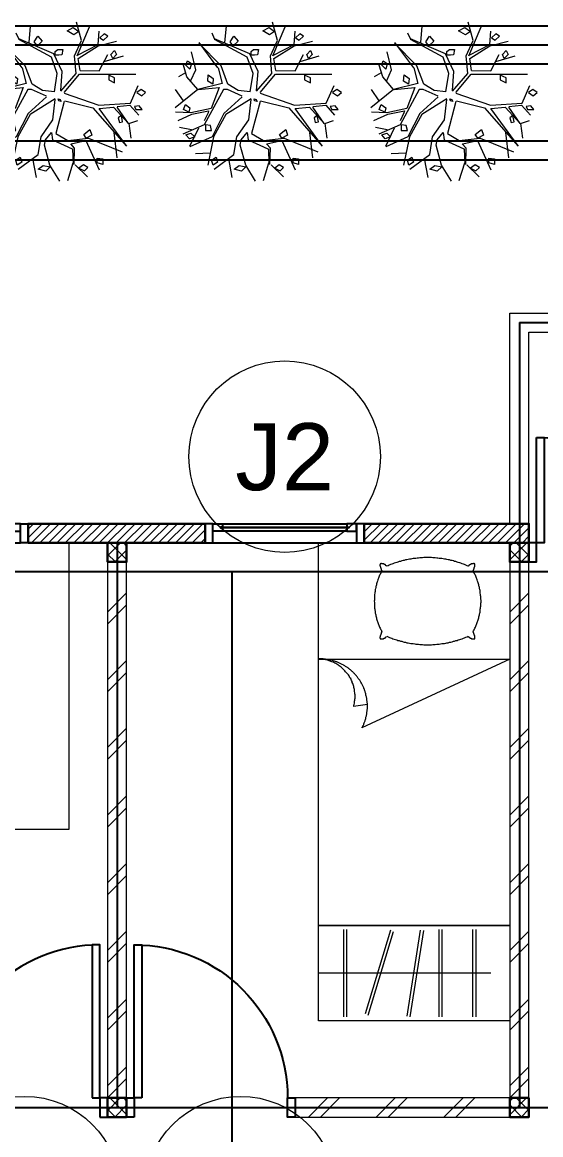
# Model space of a CAD drawing. Header units: millimetres. Extents: x -108 to 357, y -17 to 192.
# Drawn here: x 178.98 to 181.69, y 10.65 to 16.46 of the extents above; entities that cross this region are included whole.
import ezdxf
from ezdxf.enums import TextEntityAlignment as Align

# ---------------------------------------------------------------- set-up
doc = ezdxf.new("R2010")
doc.units = ezdxf.units.MM
for name, color, linetype, lineweight in [('ars', 11, 'Continuous', 0), ('KACA', 151, 'Continuous', 5), ('KOL', 1, 'Continuous', 30), ('KOLOM', 4, 'Continuous', 9), ('lan', 7, 'Continuous', 15), ('NOT', 7, 'Continuous', 20), ('POHON', 62, 'Continuous', 5), ('tem', 5, 'Continuous', 20)]:
    doc.layers.add(name, color=color, linetype=linetype, lineweight=lineweight)
doc.layers.add('as', color=1, linetype='Continuous', plot=False)
doc.layers.add('Kusen', color=30, linetype='Continuous')
doc.styles.add('ATTR', font='romans.shx', dxfattribs={"width": 0.8, "height": 0.56})
doc.styles.add('S', font='simplex', dxfattribs={"width": 0.75})
doc.styles.get("Standard").update_dxf_attribs({"font": 'arial.ttf'})
pattern_1 = [(45, (517.045883, -325.731844), (-0.0220970869, 0.0220970869), [])]

# ---------------------------------------------------------------- blocks, each defined once
blk = doc.blocks.new('bola-3')
at = {"layer": 'POHON'}
for p, q in [((-0.045, 2.245), (-0.318, 1.803)), ((0.177, 2.226), (0.328, 1.732)), ((-1.198, 1.908), (-0.648, 1.503)), ((-0.799, 1.609), (-0.703, 2.138)), ((0.387, 1.789), (0.731, 2.125)), ((0.686, 1.115), (1.057, 1.926)), ((-1.212, 1.009), (-1.377, 1.803)), ((-0.318, 1.803), (-0.469, 1.238)), ((0.315, 1.344), (0.328, 1.767)), ((0.356, 1.785), (0.37, 1.327)), ((1.553, 1.591), (1.47, 0.886)), ((-1.253, 1.009), (-1.872, 1.291)), ((-1.872, 1.274), (-1.625, 0.762)), ((-1.308, 1.468), (-1.721, 1.485)), ((-0.648, 1.503), (-0.566, 1.009)), ((-0.249, 1.097), (0.301, 1.344)), ((0.37, 1.327), (0.26, 1.203)), ((0.755, 1.044), (1.69, 1.432)), ((0.879, 0.198), (1.814, 1.274)), ((1.814, 1.256), (1.057, 0.216)), ((-1.473, 0.674), (-2.065, 0.939)), ((-0.923, 0.357), (-1.253, 1.009)), ((-0.868, 0.392), (-1.212, 1.009)), ((-0.566, 1.009), (-0.236, 0.533)), ((-0.469, 1.238), (-0.442, 1.097)), ((-0.442, 1.097), (-0.277, 0.886)), ((-0.277, 0.886), (-0.249, 1.097)), ((-0.153, 0.921), (0.177, 1.115)), ((0.177, 1.115), (0.755, 1.044)), ((0.273, 1.203), (0.686, 1.115)), ((1.883, 0.639), (1.938, 1.044)), ((-1.831, 0.815), (-2.161, 0.745)), ((-0.937, -0.313), (-1.473, 0.674)), ((0.081, 0.022), (-0.153, 0.921)), ((1.456, 0.18), (1.869, 0.639)), ((1.869, 0.639), (1.553, 0.18)), ((1.883, 0.639), (2.13, 0.551)), ((-1.845, 0.339), (-2.271, 0.322)), ((-2.202, 0.551), (-1.817, 0.374)), ((-1.281, 0.216), (-1.845, 0.339)), ((-1.817, 0.374), (-1.35, 0.286)), ((-1.363, 0.339), (-1.473, 0.568)), ((-1.35, 0.286), (-1.363, 0.339)), ((-0.414, -0.102), (-0.923, 0.357)), ((-0.167, -0.049), (-0.868, 0.392)), ((-0.236, 0.533), (-0.167, -0.031)), ((1.91, 0.128), (2.158, 0.41)), ((-1.652, -0.313), (-2.285, 0.198)), ((-2.051, 0.004), (-2.271, -0.313)), ((-1.061, -0.366), (-1.281, 0.216)), ((0.081, -0.207), (1.044, 0.128)), ((0.095, 0.004), (0.879, 0.198)), ((1.044, 0.128), (1.924, 0.075)), ((1.057, 0.216), (1.456, 0.18)), ((1.553, 0.163), (1.91, 0.128)), ((1.924, 0.075), (2.144, -0.419)), ((-0.414, -0.119), (-0.827, -0.313)), ((-0.524, -0.278), (-0.813, -0.454)), ((-0.194, -0.243), (-0.524, -0.278)), ((-0.194, -0.243), (-0.112, -0.754)), ((-0.015, -0.26), (0.411, -0.754)), ((-0.015, -0.278), (0.026, -0.807)), ((0.081, -0.225), (0.507, -0.736)), ((-1.652, -0.313), (-1.955, -0.666)), ((-1.845, -0.56), (-1.707, -0.86)), ((-0.978, -0.472), (-1.652, -0.313)), ((-1.639, -0.313), (-1.061, -0.366)), ((-1.088, -0.913), (-0.978, -0.472)), ((-0.813, -0.454), (-1.006, -0.966)), ((-0.827, -0.313), (-0.937, -0.313)), ((-1.996, -0.772), (-2.189, -0.666)), ((-1.955, -0.666), (-2.051, -0.983)), ((-1.707, -0.86), (-1.831, -1.354)), ((-1.625, -1.618), (-1.102, -0.913)), ((-0.112, -0.754), (-0.277, -1.213)), ((0.026, -0.807), (-0.208, -1.301)), ((0.411, -0.754), (0.37, -1.248)), ((0.521, -0.842), (0.466, -1.177)), ((0.507, -0.736), (2.075, -0.736)), ((0.521, -0.842), (1.057, -0.825)), ((1.057, -0.825), (1.291, -1.283)), ((-1.006, -0.966), (-1.625, -1.6)), ((-0.277, -1.213), (-1.185, -1.706)), ((0.466, -1.177), (1.03, -1.53)), ((1.195, -1.089), (1.731, -1.248)), ((-0.208, -1.301), (-1.185, -1.724)), ((0.37, -1.248), (0.562, -1.671)), ((0.438, -1.248), (0.782, -2.059)), ((0.452, -1.265), (1.03, -1.565)), ((1.03, -1.53), (1.539, -1.653)), ((-1.185, -1.724), (-1.253, -1.883)), ((-0.896, -1.618), (-0.854, -2.077)), ((0.562, -1.671), (0.425, -2.182)), ((1.03, -1.565), (1.057, -1.936))]:
    blk.add_line(p, q, dxfattribs=at)
for points in [[(-0.435, 1.966), (-0.641, 1.913), (-0.504, 1.807), (-0.311, 1.842)], [(0.49, 1.882), (0.641, 1.953), (0.738, 1.864), (0.614, 1.794)], [(-1.226, 1.803), (-1.267, 1.662), (-1.143, 1.573), (-1.102, 1.715)], [(1.155, 1.778), (1.001, 1.734), (1.001, 1.602), (1.155, 1.624)], [(-1.735, 1.009), (-1.886, 1.062), (-1.982, 0.956), (-1.845, 0.903)], [(0.691, 1.051), (0.622, 0.941), (0.794, 0.809), (0.846, 0.963)], [(-1.441, 0.676), (-1.441, 0.831), (-1.269, 0.831), (-1.303, 0.698)], [(-1.9, 0.322), (-2.051, 0.251), (-1.996, 0.11), (-1.872, 0.198)], [(1.671, 0.412), (1.585, 0.478), (1.62, 0.61), (1.706, 0.588)], [(-0.002, 0.022), (-0.07, 0.004), (-0.084, -0.049), (-0.029, -0.031)], [(2.034, 0.163), (2.075, 0.251), (2.254, 0.251), (2.171, 0.145)], [(2.099, -0.225), (2.237, -0.137), (2.347, -0.225), (2.223, -0.313)], [(-1.236, -0.454), (-1.374, -0.543), (-1.36, -0.719), (-1.222, -0.613)], [(1.319, -0.706), (1.319, -0.582), (1.484, -0.494), (1.484, -0.635)], [(-1.872, -0.878), (-1.982, -0.983), (-1.941, -1.107), (-1.831, -1.036)], [(1.43, -1.175), (1.379, -1.285), (1.482, -1.396), (1.534, -1.285)], [(-0.667, -1.528), (-0.753, -1.638), (-0.65, -1.792), (-0.53, -1.66)], [(-0.167, -1.261), (-0.167, -1.367), (-0.098, -1.42), (0.04, -1.42), (0.012, -1.279), (-0.07, -1.261)], [(0.485, -1.924), (0.347, -1.836), (0.158, -1.947), (0.33, -2.035)], [(1.069, -1.748), (1.173, -1.682), (1.293, -1.792), (1.19, -1.858)]]:
    blk.add_lwpolyline(points, close=True, dxfattribs=at)
at = {"layer": 'POHON', "style": 'ATTR', "width": 0.8, "flags": 9}
blk.add_attdef('ESTCODE', (-0.07, 0.004), '', height=0.00000926, dxfattribs=at)
blk = doc.blocks.new('T. J1')
at = {"layer": 'Kusen'}
for p, q in [((-0.7188, 0.1), (-0.0688, 0.1)), ((-0.0688, 0.06), (-0.7188, 0.06)), ((0.7212, 0.1), (0.0712, 0.1)), ((0.0712, 0.06), (0.7212, 0.06)), ((-0.0188, 0), (-0.7688, 0)), ((0.0212, 0), (0.7712, 0))]:
    blk.add_line(p, q, dxfattribs=at)
for points in [[(-0.8088, 0), (-0.7688, 0), (-0.7688, 0.1), (-0.8088, 0.1)], [(-0.0188, 0), (0.0212, 0), (0.0212, 0.1), (-0.0188, 0.1)], [(0.8112, 0), (0.7712, 0), (0.7712, 0.1), (0.8112, 0.1)]]:
    blk.add_lwpolyline(points, close=True, dxfattribs=at)
for points in [[(-0.7188, 0.0775), (-0.7188, 0.06), (-0.7688, 0.06), (-0.7688, 0.1), (-0.7188, 0.1), (-0.7188, 0.0825), (-0.7288, 0.0825), (-0.7288, 0.0775), (-0.7188, 0.0775)], [(-0.0688, 0.0775), (-0.0688, 0.06), (-0.0188, 0.06), (-0.0188, 0.1), (-0.0688, 0.1), (-0.0688, 0.0825), (-0.0588, 0.0825), (-0.0588, 0.0775), (-0.0688, 0.0775)], [(0.0712, 0.0775), (0.0712, 0.06), (0.0212, 0.06), (0.0212, 0.1), (0.0712, 0.1), (0.0712, 0.0825), (0.0612, 0.0825), (0.0612, 0.0775), (0.0712, 0.0775)], [(0.7212, 0.0775), (0.7212, 0.06), (0.7712, 0.06), (0.7712, 0.1), (0.7212, 0.1), (0.7212, 0.0825), (0.7312, 0.0825), (0.7312, 0.0775), (0.7212, 0.0775)]]:
    blk.add_lwpolyline(points, dxfattribs=at)
at = {"layer": 'Kusen', "color": 141}
for points in [[(-0.7288, 0.0775), (-0.0588, 0.0775), (-0.0588, 0.0825), (-0.7288, 0.0825)], [(0.7312, 0.0775), (0.0612, 0.0775), (0.0612, 0.0825), (0.7312, 0.0825)]]:
    blk.add_lwpolyline(points, close=True, dxfattribs=at)
blk = doc.blocks.new('T. J2')
at = {"layer": 'KACA', "color": 141}
blk.add_lwpolyline([(-0.3792, 0.0775), (0.2908, 0.0775), (0.2908, 0.0825), (-0.3792, 0.0825)], close=True, dxfattribs=at)
at = {"layer": 'Kusen'}
for p, q in [((-0.3692, 0.1), (0.2808, 0.1)), ((0.2808, 0.06), (-0.3692, 0.06)), ((-0.4192, 0), (0.3308, 0))]:
    blk.add_line(p, q, dxfattribs=at)
for points in [[(-0.4592, 0), (-0.4192, 0), (-0.4192, 0.1), (-0.4592, 0.1)], [(0.3308, 0), (0.3708, 0), (0.3708, 0.1), (0.3308, 0.1)]]:
    blk.add_lwpolyline(points, close=True, dxfattribs=at)
for points in [[(-0.3692, 0.0775), (-0.3692, 0.06), (-0.4192, 0.06), (-0.4192, 0.1), (-0.3692, 0.1), (-0.3692, 0.0825), (-0.3792, 0.0825), (-0.3792, 0.0775), (-0.3692, 0.0775)], [(0.2808, 0.0775), (0.2808, 0.06), (0.3308, 0.06), (0.3308, 0.1), (0.2808, 0.1), (0.2808, 0.0825), (0.2908, 0.0825), (0.2908, 0.0775), (0.2808, 0.0775)]]:
    blk.add_lwpolyline(points, dxfattribs=at)
blk = doc.blocks.new('P.80')
at = {"layer": 'Kusen'}
for points in [[(-69.8094, -74.8368), (-69.7694, -74.8368), (-69.7694, -74.0368), (-69.8094, -74.0368)], [(-70.6094, -74.9368), (-70.5694, -74.9368), (-70.5694, -74.8368), (-70.6094, -74.8368)], [(-69.7694, -74.9368), (-69.7294, -74.9368), (-69.7294, -74.8368), (-69.7694, -74.8368)]]:
    blk.add_lwpolyline(points, close=True, dxfattribs=at)
blk.add_arc((-69.7694, -74.8368), 0.8, 90, 180, dxfattribs=at)
blk = doc.blocks.new('P.60')
at = {"layer": 'Kusen'}
for points in [[(1472.8348, 997.5354), (1472.8748, 997.5354), (1472.8748, 997.4354), (1472.8348, 997.4354)], [(1473.4748, 997.5354), (1473.5148, 997.5354), (1473.5148, 997.4354), (1473.4748, 997.4354)], [(1472.8748, 996.8854), (1472.9148, 996.8854), (1472.9148, 997.4354), (1472.8748, 997.4354)]]:
    blk.add_lwpolyline(points, close=True, dxfattribs=at)
blk.add_arc((1472.8948, 997.4658), 0.5808, 268.02661, 356.99428, dxfattribs=at)
blk = doc.blocks.new('K 10.10')
at = {"layer": 'ars'}
h = blk.add_hatch(dxfattribs=at)
h.set_pattern_fill('_USER', color=256, scale=0.05, angle=45, double=1, pattern_type=0)
h.set_pattern_definition([(45, (0, 0), (-0.035355339, 0.035355339), []), (135, (0, 0), (-0.035355339, -0.035355339), [])])
h.paths.add_polyline_path([(1560.5383, 1380.4069), (1560.6383, 1380.4069), (1560.6383, 1380.5069), (1560.5383, 1380.5069)])
at = {"layer": 'KOL'}
blk.add_lwpolyline([(1560.5383, 1380.4069), (1560.6383, 1380.4069), (1560.6383, 1380.5069), (1560.5383, 1380.5069)], close=True, dxfattribs=at)
blk = doc.blocks.new('BED2')
blk.add_lwpolyline([(-0.4994, 1.9988), (0.4994, 1.9988), (0.4994, 0), (-0.4994, 0)], close=True)
for points in [[(0.4994, 1.9988), (0.4994, 0)], [(0.2827, 1.8765), (0.2766, 1.8789), (0.2706, 1.8826), (0.2633, 1.885), (0.2573, 1.8874), (0.2512, 1.8898), (0.2439, 1.8923), (0.2379, 1.8947), (0.2306, 1.8959), (0.2246, 1.8983), (0.2185, 1.9007), (0.2113, 1.9019), (0.2052, 1.9044), (0.1979, 1.9056), (0.1919, 1.9068), (0.1846, 1.9092), (0.1786, 1.9104), (0.1713, 1.9116), (0.1653, 1.9128), (0.158, 1.914), (0.1519, 1.9153), (0.1447, 1.9165), (0.1374, 1.9165), (0.1314, 1.9177), (0.1241, 1.9189), (0.118, 1.9189), (0.1108, 1.9201), (0.1047, 1.9201), (0.0975, 1.9201), (0.0902, 1.9213), (0.0841, 1.9213), (0.0769, 1.9213), (0.0708, 1.9213), (0.0636, 1.9213), (0.0563, 1.9213), (0.0502, 1.9213), (0.043, 1.9201), (0.0369, 1.9201), (0.0297, 1.9201), (0.0224, 1.9189), (0.0163, 1.9189), (0.0091, 1.9177), (0.003, 1.9165), (-0.0042, 1.9165), (-0.0115, 1.9153), (-0.0176, 1.914), (-0.0248, 1.9128), (-0.0309, 1.9116), (-0.0381, 1.9104), (-0.0442, 1.9092), (-0.0515, 1.9068), (-0.0575, 1.9056), (-0.0648, 1.9044), (-0.0708, 1.9019), (-0.0781, 1.9007), (-0.0841, 1.8983), (-0.0902, 1.8959), (-0.0975, 1.8947), (-0.1035, 1.8923), (-0.1108, 1.8898), (-0.1168, 1.8874), (-0.1229, 1.885), (-0.1301, 1.8826), (-0.1362, 1.8789), (-0.1423, 1.8765)], [(-0.1435, 1.8765), (-0.1435, 1.8765), (-0.1435, 1.8765), (-0.1447, 1.8765), (-0.1447, 1.8777), (-0.1447, 1.8789), (-0.1471, 1.8789), (-0.1471, 1.8814), (-0.1495, 1.8814), (-0.1495, 1.8826), (-0.1495, 1.8826), (-0.1495, 1.8838), (-0.1519, 1.8838), (-0.1519, 1.8862), (-0.1556, 1.8862), (-0.1556, 1.8874), (-0.158, 1.8874), (-0.158, 1.8886), (-0.1592, 1.8886), (-0.1592, 1.8886), (-0.1689, 1.8886), (-0.1689, 1.8898), (-0.1701, 1.8898), (-0.1701, 1.891), (-0.1737, 1.891), (-0.1737, 1.8898), (-0.1737, 1.8898), (-0.1737, 1.8886), (-0.1774, 1.8886), (-0.1774, 1.8886), (-0.1774, 1.8886), (-0.1774, 1.8862), (-0.1786, 1.8862), (-0.1786, 1.8789), (-0.1774, 1.8789), (-0.1774, 1.8765), (-0.1774, 1.8765), (-0.1774, 1.8729), (-0.1762, 1.8729), (-0.1762, 1.8705), (-0.1749, 1.8705), (-0.1749, 1.868), (-0.1737, 1.868), (-0.1737, 1.8668), (-0.1737, 1.8668), (-0.1737, 1.8632), (-0.1725, 1.8632), (-0.1725, 1.8608), (-0.1713, 1.8608), (-0.1713, 1.8571), (-0.1713, 1.8571), (-0.1713, 1.8559), (-0.1701, 1.8559), (-0.1701, 1.8547), (-0.1689, 1.8547), (-0.1689, 1.8523), (-0.1677, 1.8523)], [(0.3081, 1.8523), (0.3081, 1.8523), (0.3081, 1.8547), (0.3093, 1.8547), (0.3093, 1.8559), (0.3105, 1.8559), (0.3105, 1.8571), (0.3117, 1.8571), (0.3117, 1.8608), (0.3117, 1.8608), (0.3117, 1.8632), (0.313, 1.8632), (0.313, 1.8668), (0.3142, 1.8668), (0.3142, 1.868), (0.3142, 1.868), (0.3142, 1.8705), (0.3154, 1.8705), (0.3154, 1.8729), (0.3166, 1.8729), (0.3166, 1.8765), (0.3178, 1.8765), (0.3178, 1.8789), (0.3178, 1.8789), (0.3178, 1.8862), (0.3178, 1.8862), (0.3178, 1.8886), (0.3166, 1.8886), (0.3166, 1.8886), (0.3142, 1.8886), (0.3142, 1.8898), (0.313, 1.8898), (0.313, 1.891), (0.3093, 1.891), (0.3093, 1.8898), (0.3081, 1.8898), (0.3081, 1.8886), (0.2996, 1.8886), (0.2996, 1.8886), (0.2972, 1.8886), (0.2972, 1.8874), (0.296, 1.8874), (0.296, 1.8862), (0.2924, 1.8862), (0.2924, 1.8838), (0.29, 1.8838), (0.29, 1.8826), (0.2887, 1.8826), (0.2887, 1.8814), (0.2863, 1.8814), (0.2863, 1.8789), (0.2851, 1.8789), (0.2851, 1.8777), (0.2839, 1.8777), (0.2839, 1.8765), (0.2839, 1.8765), (0.2839, 1.8765), (0.2827, 1.8765)], [(-0.1677, 1.8523), (-0.1701, 1.8475), (-0.1725, 1.8426), (-0.1749, 1.8378), (-0.1774, 1.8329), (-0.1798, 1.8293), (-0.1822, 1.8245), (-0.1834, 1.8196), (-0.1858, 1.8148), (-0.187, 1.8099), (-0.1895, 1.8051), (-0.1907, 1.799), (-0.1931, 1.7942), (-0.1943, 1.7893), (-0.1955, 1.7845), (-0.1967, 1.7797), (-0.1979, 1.7748), (-0.1992, 1.77), (-0.2004, 1.7651), (-0.2016, 1.7591), (-0.2028, 1.7542), (-0.204, 1.7494), (-0.204, 1.7446), (-0.2052, 1.7397), (-0.2052, 1.7349), (-0.2064, 1.7288), (-0.2064, 1.724), (-0.2076, 1.7191), (-0.2076, 1.7143), (-0.2076, 1.7082), (-0.2076, 1.7034), (-0.2076, 1.6985), (-0.2088, 1.6937), (-0.2076, 1.6877), (-0.2076, 1.6828), (-0.2076, 1.678), (-0.2076, 1.6731), (-0.2076, 1.6683), (-0.2064, 1.6622), (-0.2064, 1.6574), (-0.2052, 1.6525), (-0.2052, 1.6477), (-0.204, 1.6429), (-0.204, 1.6368), (-0.2028, 1.632), (-0.2016, 1.6271), (-0.2004, 1.6223), (-0.1992, 1.6174), (-0.1979, 1.6126), (-0.1967, 1.6065), (-0.1955, 1.6017), (-0.1943, 1.5969), (-0.1931, 1.592), (-0.1907, 1.5872), (-0.1895, 1.5823), (-0.187, 1.5775), (-0.1858, 1.5726), (-0.1834, 1.5678), (-0.1822, 1.563), (-0.1798, 1.5581), (-0.1774, 1.5533), (-0.1749, 1.5484), (-0.1725, 1.5436), (-0.1701, 1.5387), (-0.1677, 1.5339)], [(0.3081, 1.5339), (0.3105, 1.5387), (0.313, 1.5436), (0.3154, 1.5484), (0.3178, 1.5533), (0.3202, 1.5581), (0.3226, 1.563), (0.3238, 1.5678), (0.3263, 1.5726), (0.3275, 1.5775), (0.3299, 1.5823), (0.3311, 1.5872), (0.3335, 1.592), (0.3347, 1.5969), (0.336, 1.6017), (0.3372, 1.6065), (0.3384, 1.6126), (0.3396, 1.6174), (0.3408, 1.6223), (0.342, 1.6271), (0.3432, 1.632), (0.3444, 1.6368), (0.3444, 1.6429), (0.3456, 1.6477), (0.3456, 1.6525), (0.3469, 1.6574), (0.3469, 1.6622), (0.3481, 1.6683), (0.3481, 1.6731), (0.3481, 1.678), (0.3481, 1.6828), (0.3493, 1.6889), (0.3493, 1.6937), (0.3493, 1.6985), (0.3481, 1.7034), (0.3481, 1.7082), (0.3481, 1.7143), (0.3481, 1.7191), (0.3469, 1.724), (0.3469, 1.7288), (0.3456, 1.7349), (0.3456, 1.7397), (0.3444, 1.7446), (0.3444, 1.7494), (0.3432, 1.7542), (0.342, 1.7591), (0.3408, 1.7651), (0.3396, 1.77), (0.3384, 1.7748), (0.3372, 1.7797), (0.336, 1.7845), (0.3347, 1.7893), (0.3335, 1.7942), (0.3311, 1.799), (0.3299, 1.8051), (0.3275, 1.8099), (0.3263, 1.8148), (0.3238, 1.8196), (0.3226, 1.8245), (0.3202, 1.8293), (0.3178, 1.8329), (0.3154, 1.8378), (0.313, 1.8426), (0.3105, 1.8475), (0.3081, 1.8523)], [(-0.1677, 1.5339), (-0.1689, 1.5339), (-0.1689, 1.5327), (-0.1701, 1.5327), (-0.1701, 1.5303), (-0.1713, 1.5303), (-0.1713, 1.5278), (-0.1713, 1.5278), (-0.1713, 1.5254), (-0.1725, 1.5254), (-0.1725, 1.523), (-0.1737, 1.523), (-0.1737, 1.5206), (-0.1737, 1.5206), (-0.1737, 1.5182), (-0.1749, 1.5182), (-0.1749, 1.5169), (-0.1762, 1.5169), (-0.1762, 1.5145), (-0.1774, 1.5145), (-0.1774, 1.5097), (-0.1774, 1.5097), (-0.1774, 1.5073), (-0.1786, 1.5073), (-0.1786, 1.5), (-0.1774, 1.5), (-0.1774, 1.4988), (-0.1774, 1.4988), (-0.1774, 1.4976), (-0.1737, 1.4976), (-0.1737, 1.4964), (-0.1737, 1.4964), (-0.1737, 1.4964), (-0.1701, 1.4964), (-0.1701, 1.4964), (-0.1689, 1.4964), (-0.1689, 1.4976), (-0.1592, 1.4976), (-0.1592, 1.4988), (-0.158, 1.4988), (-0.158, 1.5), (-0.1556, 1.5), (-0.1556, 1.5), (-0.1519, 1.5), (-0.1519, 1.5024), (-0.1495, 1.5024), (-0.1495, 1.5048), (-0.1495, 1.5048), (-0.1495, 1.5061), (-0.1471, 1.5061), (-0.1471, 1.5073), (-0.1447, 1.5073), (-0.1447, 1.5085), (-0.1447, 1.5085), (-0.1435, 1.5085), (-0.1435, 1.5097), (-0.1435, 1.5097)], [(0.2839, 1.5097), (0.2839, 1.5085), (0.2839, 1.5085), (0.2839, 1.5085), (0.2851, 1.5085), (0.2851, 1.5073), (0.2863, 1.5073), (0.2863, 1.5061), (0.2887, 1.5061), (0.2887, 1.5048), (0.29, 1.5048), (0.29, 1.5024), (0.2924, 1.5024), (0.2924, 1.5), (0.296, 1.5), (0.296, 1.5), (0.2972, 1.5), (0.2972, 1.4988), (0.2996, 1.4988), (0.2996, 1.4976), (0.3081, 1.4976), (0.3081, 1.4964), (0.3093, 1.4964), (0.3093, 1.4964), (0.313, 1.4964), (0.313, 1.4964), (0.3142, 1.4964), (0.3142, 1.4976), (0.3166, 1.4976), (0.3166, 1.4988), (0.3178, 1.4988), (0.3178, 1.5), (0.3178, 1.5), (0.3178, 1.5073), (0.3178, 1.5073), (0.3178, 1.5097), (0.3166, 1.5097), (0.3166, 1.5145), (0.3154, 1.5145), (0.3154, 1.5169), (0.3142, 1.5169), (0.3142, 1.5182), (0.3142, 1.5182), (0.3142, 1.5206), (0.313, 1.5206), (0.313, 1.523), (0.3117, 1.523), (0.3117, 1.5254), (0.3117, 1.5254), (0.3117, 1.5278), (0.3105, 1.5278), (0.3105, 1.5303), (0.3093, 1.5303), (0.3093, 1.5327), (0.3081, 1.5327), (0.3081, 1.5339), (0.3081, 1.5339)], [(-0.1423, 1.5109), (-0.1362, 1.5085), (-0.1289, 1.5048), (-0.1229, 1.5024), (-0.1168, 1.5), (-0.1108, 1.4976), (-0.1035, 1.4952), (-0.0975, 1.4939), (-0.0902, 1.4915), (-0.0841, 1.4891), (-0.0781, 1.4879), (-0.0708, 1.4855), (-0.0648, 1.4843), (-0.0575, 1.4818), (-0.0515, 1.4806), (-0.0442, 1.4794), (-0.0381, 1.477), (-0.0309, 1.4758), (-0.0248, 1.4746), (-0.0176, 1.4734), (-0.0115, 1.4722), (-0.0042, 1.4722), (0.003, 1.4709), (0.0091, 1.4697), (0.0163, 1.4685), (0.0224, 1.4685), (0.0297, 1.4673), (0.0369, 1.4673), (0.043, 1.4673), (0.0502, 1.4661), (0.0563, 1.4661), (0.0636, 1.4661), (0.0708, 1.4661), (0.0769, 1.4661), (0.0841, 1.4661), (0.0902, 1.4661), (0.0975, 1.4673), (0.1047, 1.4673), (0.1108, 1.4673), (0.118, 1.4685), (0.1241, 1.4685), (0.1314, 1.4697), (0.1386, 1.4709), (0.1447, 1.4722), (0.1519, 1.4722), (0.158, 1.4734), (0.1653, 1.4746), (0.1713, 1.4758), (0.1786, 1.477), (0.1846, 1.4794), (0.1919, 1.4806), (0.1979, 1.4818), (0.2052, 1.4843), (0.2113, 1.4855), (0.2185, 1.4879), (0.2246, 1.4891), (0.2306, 1.4915), (0.2379, 1.4939), (0.2439, 1.4952), (0.2512, 1.4976), (0.2573, 1.5), (0.2633, 1.5024), (0.2706, 1.5061), (0.2766, 1.5085), (0.2827, 1.5109)], [(0.2827, 1.5097), (0.2839, 1.5097)], [(-0.3154, 1.1441), (-0.3142, 1.1501), (-0.313, 1.155), (-0.3117, 1.161), (-0.3105, 1.1659), (-0.3105, 1.1719), (-0.3093, 1.1768), (-0.3093, 1.1828), (-0.3081, 1.1877), (-0.3081, 1.1937), (-0.3081, 1.1998), (-0.3081, 1.2046), (-0.3093, 1.2107), (-0.3093, 1.2155), (-0.3105, 1.2215), (-0.3105, 1.2264), (-0.3117, 1.2324), (-0.313, 1.2373), (-0.3142, 1.2433), (-0.3154, 1.2482), (-0.3166, 1.253), (-0.319, 1.2591), (-0.3202, 1.2639), (-0.3226, 1.2688), (-0.3238, 1.2748), (-0.3263, 1.2797), (-0.3287, 1.2845), (-0.3311, 1.2893), (-0.3347, 1.2942), (-0.3372, 1.299), (-0.3396, 1.3039), (-0.3432, 1.3087), (-0.3469, 1.3136), (-0.3505, 1.3172), (-0.3541, 1.322), (-0.3577, 1.3257), (-0.3614, 1.3305), (-0.365, 1.3341), (-0.3686, 1.3378), (-0.3735, 1.3426), (-0.3771, 1.3462), (-0.3808, 1.3499), (-0.3856, 1.3523), (-0.3904, 1.3559), (-0.3953, 1.3596), (-0.3989, 1.362), (-0.4038, 1.3644), (-0.4086, 1.368), (-0.4134, 1.3705), (-0.4183, 1.3729), (-0.4231, 1.3753), (-0.4292, 1.3777), (-0.434, 1.3789), (-0.4389, 1.3814), (-0.4437, 1.3826), (-0.4498, 1.385), (-0.4546, 1.3862), (-0.4607, 1.3874), (-0.4655, 1.3886), (-0.4715, 1.3898), (-0.4764, 1.3898), (-0.4824, 1.391), (-0.4873, 1.391), (-0.4933, 1.3923), (-0.4994, 1.3923)], [(-0.2718, 1.0315), (-0.2706, 1.0351), (-0.2682, 1.0387), (-0.2669, 1.0424), (-0.2645, 1.046), (-0.2633, 1.0496), (-0.2621, 1.0533), (-0.2609, 1.0581), (-0.2585, 1.0617), (-0.2573, 1.0654), (-0.2561, 1.069), (-0.2548, 1.0726), (-0.2536, 1.0763), (-0.2524, 1.0811), (-0.2512, 1.0847), (-0.2512, 1.0884), (-0.25, 1.092), (-0.2488, 1.0956), (-0.2488, 1.1005), (-0.2476, 1.1041), (-0.2464, 1.1077), (-0.2464, 1.1114), (-0.2464, 1.1162), (-0.2452, 1.1199), (-0.2452, 1.1235), (-0.2452, 1.1283), (-0.2439, 1.132), (-0.2439, 1.1356), (-0.2439, 1.1392), (-0.2439, 1.1441), (-0.2439, 1.1477), (-0.2439, 1.1513), (-0.2439, 1.1562), (-0.2439, 1.1598), (-0.2452, 1.1634), (-0.2452, 1.1671), (-0.2452, 1.1719), (-0.2464, 1.1755), (-0.2464, 1.1792), (-0.2464, 1.1828), (-0.2476, 1.1877), (-0.2488, 1.1913), (-0.2488, 1.1949), (-0.25, 1.1985), (-0.2512, 1.2034), (-0.2512, 1.207), (-0.2524, 1.2107), (-0.2536, 1.2143), (-0.2548, 1.2179), (-0.2561, 1.2228), (-0.2573, 1.2264), (-0.2585, 1.23), (-0.2597, 1.2337), (-0.2621, 1.2373), (-0.2633, 1.2409), (-0.2645, 1.2446), (-0.2657, 1.2482), (-0.2682, 1.2518), (-0.2694, 1.2554), (-0.2718, 1.2591), (-0.273, 1.2627), (-0.2754, 1.2663), (-0.2778, 1.27), (-0.2803, 1.2736), (-0.2815, 1.2772), (-0.2839, 1.2809), (-0.2863, 1.2845), (-0.2887, 1.2869), (-0.2912, 1.2906), (-0.2936, 1.2942), (-0.296, 1.2966), (-0.2984, 1.3002), (-0.3008, 1.3039), (-0.3033, 1.3063), (-0.3057, 1.3099), (-0.3093, 1.3123), (-0.3117, 1.316), (-0.3142, 1.3184), (-0.3178, 1.3208), (-0.3202, 1.3245), (-0.3226, 1.3269), (-0.3263, 1.3293), (-0.3287, 1.3317), (-0.3323, 1.3354), (-0.3347, 1.3378), (-0.3384, 1.3402), (-0.342, 1.3426), (-0.3444, 1.345), (-0.3481, 1.3475), (-0.3517, 1.3487), (-0.3541, 1.3511), (-0.3577, 1.3535), (-0.3614, 1.3559), (-0.365, 1.3584), (-0.3686, 1.3596), (-0.3711, 1.362), (-0.3747, 1.3632), (-0.3783, 1.3656), (-0.382, 1.3668), (-0.3856, 1.3692), (-0.3892, 1.3705), (-0.3929, 1.3717), (-0.3965, 1.3741), (-0.4001, 1.3753), (-0.4038, 1.3765), (-0.4074, 1.3777), (-0.411, 1.3789), (-0.4159, 1.3801), (-0.4195, 1.3814), (-0.4231, 1.3826), (-0.4268, 1.3838), (-0.4304, 1.385), (-0.4352, 1.3862), (-0.4389, 1.3862), (-0.4425, 1.3874), (-0.4461, 1.3886), (-0.451, 1.3886), (-0.4546, 1.3898), (-0.4582, 1.3898), (-0.4619, 1.391), (-0.4667, 1.391), (-0.4703, 1.391), (-0.474, 1.3923), (-0.4788, 1.3923), (-0.4824, 1.3923), (-0.4873, 1.3923), (-0.4909, 1.3923), (-0.4946, 1.3923), (-0.4994, 1.3923)], [(-0.4994, 1.391), (0.4994, 1.391)], [(0.4994, 1.391), (-0.273, 1.0315)], [(-0.2439, 1.1538), (-0.3166, 1.1441)], [(-0.4994, 0), (0.4994, 0)], [(0.4994, -0.4988), (-0.4994, -0.4988), (-0.4994, 0), (0.4994, 0), (0.4994, -0.4988)], [(-0.3686, -0.0218), (-0.3686, -0.477)], [(-0.3505, -0.477), (-0.3505, -0.0218)], [(-0.1241, -0.0254), (-0.2561, -0.4613)], [(-0.2391, -0.4685), (-0.1071, -0.0315)], [(0.0309, -0.0242), (-0.0381, -0.4746)], [(-0.02, -0.477), (0.0502, -0.0266)], [(0.1289, -0.0218), (0.1289, -0.477)], [(0.1471, -0.477), (0.1471, -0.0218)], [(0.3057, -0.0218), (0.3057, -0.477)], [(0.3238, -0.477), (0.3238, -0.0218)], [(0.4001, -0.2494), (-0.4994, -0.2494)]]:
    blk.add_lwpolyline(points)
blk = doc.blocks.new('BED1')
at = {"color": 0, "linetype": 'Continuous'}
for points in [[(1.9976, 0), (1.9976, 1.4976), (0, 1.4976), (0, 0), (1.9976, 0)], [(1.5484, 1.0993), (1.1489, 1.0993), (1.1489, 1.4976), (1.5484, 1.0993)], [(1.9346, 1.3656), (1.9443, 1.2458), (1.9467, 1.1259), (1.9467, 1.0061), (1.9443, 0.8862), (1.9346, 0.7663), (1.707, 0.7809), (1.586, 0.7663), (1.6017, 1.1404), (1.586, 1.3656), (1.8717, 1.3426), (1.9346, 1.3656)], [(1.4492, 1.0993), (1.4492, 0)], [(1.5484, 1.0993), (1.5484, 0)], [(1.9298, 0.1235), (1.7724, 0.138), (1.5799, 0.1235), (1.5981, 0.2833), (1.5799, 0.7228), (1.6634, 0.7094), (1.9298, 0.7228)], [(1.9298, 0.1235), (1.931, 0.1332), (1.9322, 0.1429), (1.9334, 0.1513), (1.9346, 0.161), (1.9346, 0.1707), (1.9358, 0.1804), (1.937, 0.1889), (1.9383, 0.1985), (1.9383, 0.2082), (1.9395, 0.2179), (1.9407, 0.2264), (1.9407, 0.2361), (1.9419, 0.2458), (1.9419, 0.2542), (1.9431, 0.2639), (1.9431, 0.2736), (1.9443, 0.2833), (1.9443, 0.2918), (1.9455, 0.3015), (1.9455, 0.3111), (1.9455, 0.3208), (1.9467, 0.3293), (1.9467, 0.339), (1.9467, 0.3487), (1.9467, 0.3584), (1.9479, 0.3668), (1.9479, 0.3765), (1.9479, 0.3862), (1.9479, 0.3959), (1.9479, 0.4044), (1.9479, 0.414), (1.9479, 0.4237), (1.9479, 0.4334), (1.9479, 0.4419), (1.9479, 0.4516), (1.9479, 0.4613), (1.9479, 0.4709), (1.9479, 0.4794), (1.9467, 0.4891), (1.9467, 0.4988), (1.9467, 0.5085), (1.9467, 0.5169), (1.9455, 0.5266), (1.9455, 0.5363), (1.9455, 0.546), (1.9443, 0.5545), (1.9443, 0.5642), (1.9431, 0.5738), (1.9431, 0.5835), (1.9419, 0.592), (1.9419, 0.6017), (1.9407, 0.6114), (1.9407, 0.6199), (1.9395, 0.6295), (1.9383, 0.6392), (1.9383, 0.6489), (1.937, 0.6574), (1.9358, 0.6671), (1.9346, 0.6768), (1.9346, 0.6864), (1.9334, 0.6949), (1.9322, 0.7046), (1.931, 0.7143), (1.9298, 0.7228)]]:
    blk.add_lwpolyline(points, dxfattribs=at)
blk = doc.blocks.new('typikal-1a')
at = {"layer": 'as'}
for p, q in [((0, 2.8), (6.2, 2.8)), ((2.5, -0.15), (2.5, 2.8)), ((4.6, -1.3), (4.6, 2.8)), ((4.6, -1.3), (6.2, -1.3))]:
    blk.add_line(p, q, dxfattribs=at)
at = {"layer": 'KOL'}
for points in [[(2.035, -0.15), (2.96, -0.15), (2.96, -0.25), (2.035, -0.25)], [(3.79, -0.15), (4.65, -0.15), (4.65, -0.25), (3.79, -0.25)]]:
    blk.add_lwpolyline(points, close=True, dxfattribs=at)
at = {"layer": 'lan'}
for p, q in [((4.55, -0.25), (4.55, -1.35)), ((4.65, -0.25), (4.65, -1.25)), ((4.65, -1.25), (6.15, -1.25)), ((4.55, -1.35), (6.2, -1.35))]:
    blk.add_line(p, q, dxfattribs=at)
at = {"layer": 'tem'}
for points in [[(4.55, 2.75), (3.43, 2.75), (3.43, 2.85), (4.55, 2.85)], [(2.45, 2.75), (2.55, 2.75), (2.55, -0.05), (2.45, -0.05)], [(4.55, 2.75), (4.65, 2.75), (4.65, -0.05), (4.55, -0.05)]]:
    blk.add_lwpolyline(points, close=True, dxfattribs=at)
at = {"layer": 'ars', "xscale": -1, "rotation": 180}
blk.add_blockref('BED2', (4.0506, 1.8488), dxfattribs=at)
at = {"layer": 'ars', "rotation": 180}
blk.add_blockref('BED1', (2.2476, 1.3476), dxfattribs=at)
at = {"layer": 'KOLOM', "extrusion": (0, 0, -1), "zscale": -1}
for p in [(-1563.0883, -1377.6569), (-1565.1883, -1377.6569), (-1563.0883, -1380.5569), (-1565.1883, -1380.5569)]:
    blk.add_blockref('K 10.10', p, dxfattribs=at)
at = {"layer": 'Kusen', "xscale": -1, "rotation": 180}
for name, p in [('P.80', (72.1794, -72.0868)), ('T. J1', (1.2238, -0.15)), ('T. J2', (3.4192, -0.15))]:
    blk.add_blockref(name, p, dxfattribs=at)
at = {"layer": 'Kusen', "rotation": 180}
blk.add_blockref('P.80', (-67.1794, -72.0868), dxfattribs=at)
at = {"layer": 'Kusen'}
blk.add_blockref('P.60', (-1468.1848, -997.5854), dxfattribs=at)
blk = doc.blocks.new('A-2')
at = {"layer": 'ars'}
h = blk.add_hatch(dxfattribs=at)
h.set_pattern_fill('ANSI31', color=256, scale=0.25, angle=180, style=0)
h.set_pattern_definition(pattern_1)
h.paths.add_polyline_path([(21.0022, 14.3677), (21.9272, 14.3677), (21.9272, 14.4677), (21.0022, 14.4677)])
h = blk.add_hatch(dxfattribs=at)
h.set_pattern_fill('ANSI31', color=256, scale=0.25, angle=180, style=0)
h.set_pattern_definition(pattern_1)
h.paths.add_polyline_path([(22.7572, 14.3677), (23.6172, 14.3677), (23.6172, 14.4677), (22.7572, 14.4677)])
h = blk.add_hatch(dxfattribs=at)
h.set_pattern_fill('TEMBOK', color=256, scale=0.25)
h.set_pattern_definition([(45, (43.49994, 0.1431), (-0.1767767, 0.1767767), []), (45, (43.56244, 0.1431), (-0.1767767, 0.1767767), [])])
h.paths.add_polyline_path([(21.5172, 11.4677), (21.4172, 11.4677), (21.4172, 14.2677), (21.5172, 14.2677)])
h = blk.add_hatch(dxfattribs=at)
h.set_pattern_fill('TEMBOK', color=256, scale=0.25)
h.set_pattern_definition([(45, (45.59994, 0.1431), (-0.1767767, 0.1767767), []), (45, (45.66244, 0.1431), (-0.1767767, 0.1767767), [])])
h.paths.add_polyline_path([(23.6172, 11.4677), (23.5172, 11.4677), (23.5172, 14.2677), (23.6172, 14.2677)])
h = blk.add_hatch(dxfattribs=at)
h.set_pattern_fill('TEMBOK', color=256, scale=0.25)
h.set_pattern_definition([(45, (46.47994, 0.1431), (-0.1767767, 0.1767767), []), (45, (46.54244, 0.1431), (-0.1767767, 0.1767767), [])])
h.paths.add_polyline_path([(22.3972, 11.3677), (23.5172, 11.3677), (23.5172, 11.4677), (22.3972, 11.4677)])
for p, q in [((8.5672, 17.0677), (39.3172, 17.0677)), ((39.2172, 16.9677), (8.5672, 16.9677)), ((39.1172, 16.8677), (8.6672, 16.8677)), ((8.6672, 16.4677), (39.1172, 16.4677)), ((8.5672, 16.3677), (39.2172, 16.3677))]:
    blk.add_line(p, q)
at = {"layer": 'as'}
for p, q in [((-36.8328, 14.2177), (37.5672, 14.2177)), ((22.0672, 1.1177), (22.0672, 14.2177))]:
    blk.add_line(p, q, dxfattribs=at)
at = {"layer": 'lan', "xscale": -1, "rotation": 180}
blk.add_blockref('typikal-1a', (18.9672, 14.2177), dxfattribs=at)
at = {"layer": 'POHON', "linetype": 'ByBlock', "lineweight": -3, "xscale": -0.1875, "yscale": 0.1875, "zscale": 0.1875, "rotation": 180}
for p in [(21.1761, 16.6777), (22.1984, 16.6777), (23.2206, 16.6777)]:
    blk.add_blockref('bola-3', p, dxfattribs=at)
blk = doc.blocks.new('NAV')
blk.add_circle((0, -0.4), 0.4)
at = {"style": 'S', "width": 0.75, "flags": 4}
blk.add_attdef('AV', text='', height=0.3, dxfattribs=at).set_placement((0, -0.4), align=Align.MIDDLE)

msp = doc.modelspace()

# ---------------------------------------------------------------- block references
msp.add_blockref('A-2', (158.00671, -0.62199))
at = {"layer": 'NOT'}
ref = msp.add_blockref('NAV', (180.34886, 13.69575), dxfattribs=dict(at, xscale=1.25, yscale=1.25, zscale=1.25, rotation=180))
ref.add_attrib('AV', 'J2', dxfattribs={"layer": '0', "height": 0.35, "flags": 4}).set_placement((180.34886, 14.19575), align=Align.MIDDLE)
ref = msp.add_blockref('NAV', (178.99079, 9.85402), dxfattribs=dict(at, xscale=1.25, yscale=1.25, zscale=1.25, rotation=180))
ref.add_attrib('AV', 'P2', dxfattribs={"layer": '0', "height": 0.35, "flags": 4}).set_placement((178.99079, 10.35402), align=Align.MIDDLE)
ref = msp.add_blockref('NAV', (180.11825, 9.85402), dxfattribs=dict(at, xscale=1.25, yscale=1.25, zscale=1.25, rotation=180))
ref.add_attrib('AV', 'P2', dxfattribs={"layer": '0', "height": 0.35, "flags": 4}).set_placement((180.11825, 10.35402), align=Align.MIDDLE)

doc.saveas('drawing.dxf')
